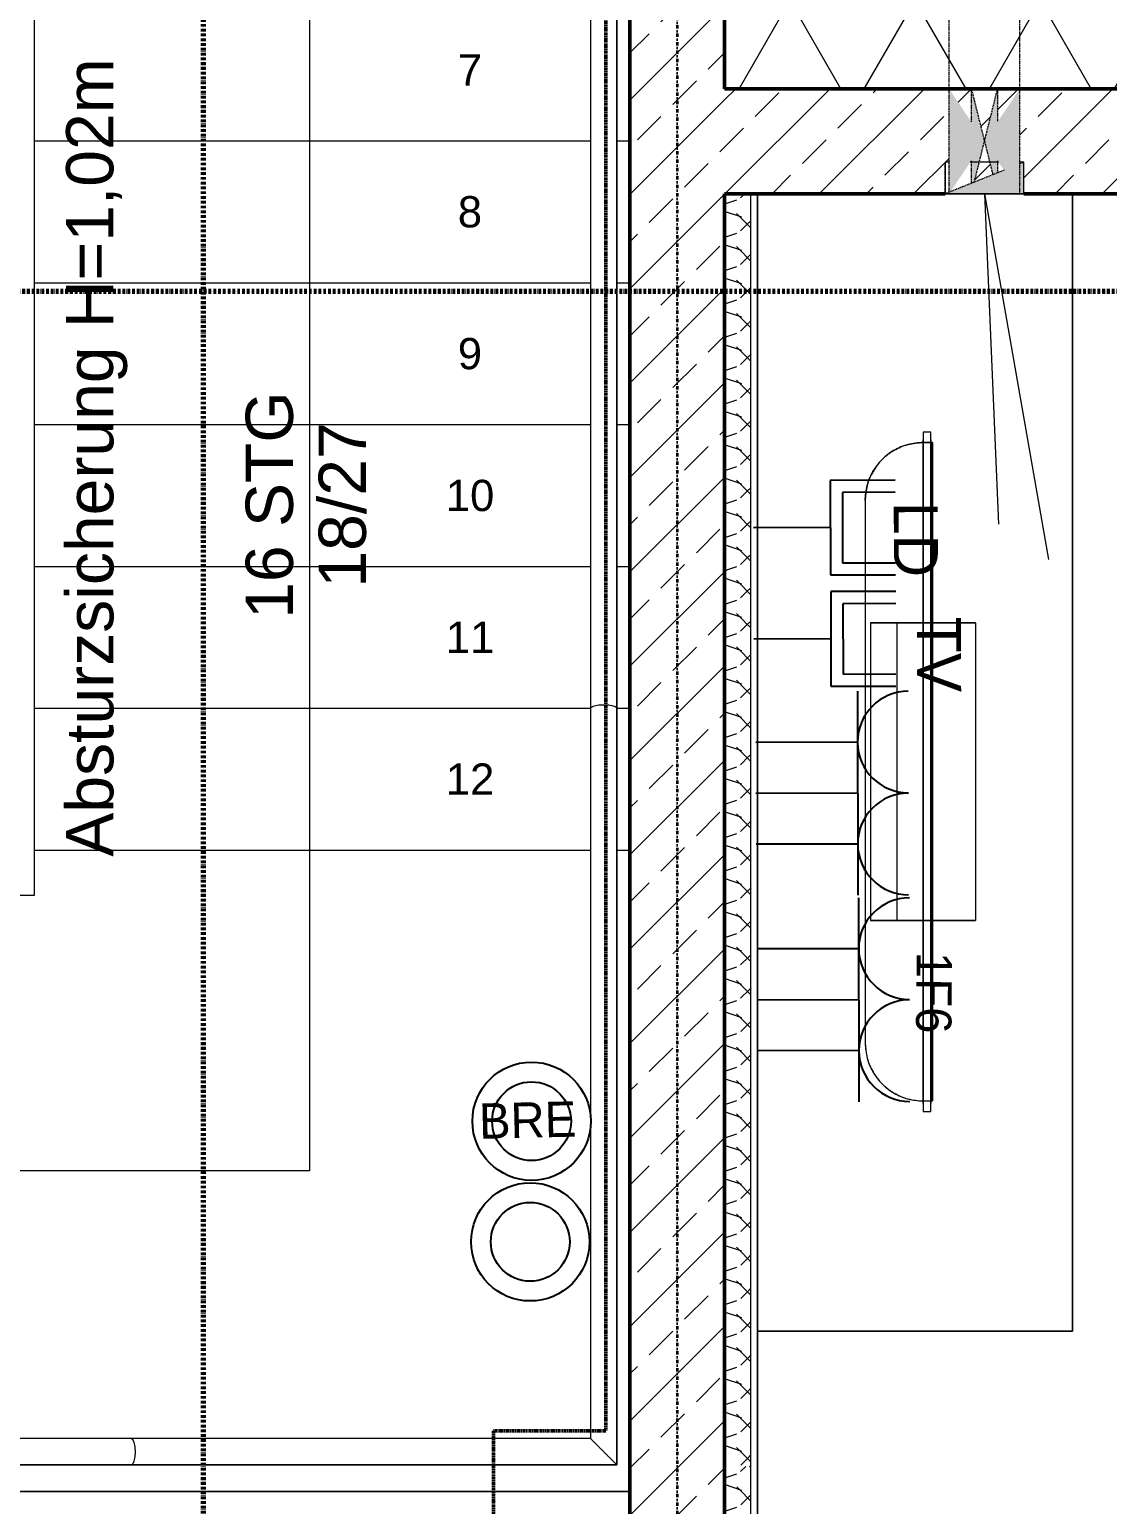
# Model space of a CAD drawing. Header units: metres. Extents: x -15638 to 29611, y -11908 to 29644.
# Drawn here: x 2031 to 4083, y 11816 to 14624 of the extents above; entities that cross this region are included whole.
import ezdxf
from ezdxf.enums import TextEntityAlignment as Align

# ---------------------------------------------------------------- set-up
doc = ezdxf.new("R2010")
doc.units = ezdxf.units.M
for name, pattern in [('Achse', [0.009, 0.005, -0.002, 0, -0.002]), ('Strich Punkt Mittel', [0.015875, 0.00635, -0.004763, 0, -0.004763]), ('Verdeckt', [0.003, 0.002, -0.001])]:
    doc.linetypes.add(name, pattern=pattern)
for name, color, linetype, lineweight in [('A-DETL-GENF_', 92, 'Continuous', 13), ('A_2D', 7, 'Continuous', 13), ('A_Beschriftung_', 7, 'Continuous', 9), ('A_Brandabschnitte', 30, 'Verdeckt', 50), ('A_Decken', 8, 'Continuous', 13), ('A_Durchbruch', 7, 'Verdeckt', 5), ('A_Gelaender', 7, 'Continuous', 13), ('A_Moebel', 6, 'Continuous', 13), ('A_Raeume_', 7, 'Continuous', 5), ('A_Raster_', 1, 'Continuous', 9), ('A_Waende', 7, 'Continuous', 13), ('G-ANNO-SYMB_', 111, 'Continuous', 9), ('S-STRS', 31, 'Continuous', 13), ('S-STRS-ANNO_', 31, 'Continuous', 5), ('S-STRS-IDEN_', 31, 'Continuous', 9), ('Text', 130, 'Continuous', 9)]:
    doc.layers.add(name, color=color, linetype=linetype, lineweight=lineweight)
doc.layers.add('E_Steckdose+Schalter', color=150, linetype='Continuous', true_color=0x0b6cf4)
doc.layers.add('ET_NACHRTECH', color=92, linetype='Continuous', true_color=0x00d100)
doc.layers.add('ET_LEGENDE - Wohnung$0$800_KO_HI____L', color=130, linetype='Continuous')
doc.styles.add('Arial', font='arial.ttf', dxfattribs={"height": 0.059531})
doc.styles.add('Arial_2', font='arial.ttf', dxfattribs={"height": 0.09})
doc.styles.add('ET_LEGENDE - Wohnung$0$ROMANS', font='romans.shx', dxfattribs={"width": 0.6})
pattern_1 = [(45, (0, 0), (-0.08980256, 0.08980256), []), (45, (0.0898, 0), (-0.08980256, 0.08980256), [0.0635, -0.03175])]

# ---------------------------------------------------------------- blocks, each defined once
blk = doc.blocks.new('*U566')
for p, q in [((-125.3, 0), (125.3, 0)), ((0, 0), (0, -125))]:
    blk.add_line(p, q)
for centre in [(-62.8, 62.6), (62.5, 62.5)]:
    blk.add_arc(centre, 62.5, 180, 0)
at = {"layer": 'ET_LEGENDE - Wohnung$0$800_KO_HI____L'}
for p, q in [((-62.8, 0.1), (-62.8, -124.9)), ((62.5, 0), (62.5, -125))]:
    blk.add_line(p, q, dxfattribs=at)
at = {"style": 'ET_LEGENDE - Wohnung$0$ROMANS', "width": 0.8, "flags": 1}
for tag, p in [('RAUMBUCHNUMMER', (0, -425)), ('ANLAGE', (0, -595.4)), ('TEILANLAGE_NR', (0, -755.5)), ('KOMPONENTE', (0, -901.3)), ('KOMPONENTE_NR', (0, -1063.3)), ('BEZEICHNUNG', (0, -1205.6)), ('TYP', (0, -1346.7)), ('HERSTELLER', (0, -1514.1)), ('MODEL', (0, -1677.3)), ('LEISTUNG_MAX', (0, -1851.5)), ('SPEZIFISCH_1', (0, -2012.8)), ('SPEZIFISCH_2', (0, -2200)), ('SPEZIFISCH_3', (0, -2374.2)), ('SPEZIFISCH_4', (0, -2548.5)), ('SPEZIFISCH_5', (0, -2722.7)), ('GEWERKE_CODE', (0, -2897)), ('LV_POS', (0, -3071.2)), ('ZAEHLER', (0, -3245.5)), ('PLATZHALTER_1', (0, -3419.7)), ('PLATZHALTER_2', (0, -3594)), ('PLATZHALTER_3', (0, -3768.2)), ('JOBLISTE_VDMA', (0, -3942.5))]:
    blk.add_attdef(tag, text='', height=100, dxfattribs=at).set_placement(p, align=Align.MIDDLE)
blk = doc.blocks.new('*U558')
for p, q in [((-62.5, 85.9), (-62.5, 0)), ((-46.5, 85.9), (-46.5, 16)), ((46.5, 16), (46.5, 85.9)), ((62.5, 0), (62.5, 85.9)), ((-62.5, 0), (62.5, 0)), ((-46.5, 16), (46.5, 16)), ((0, 0), (0, -101.6))]:
    blk.add_line(p, q)
at = {"style": 'ET_LEGENDE - Wohnung$0$ROMANS', "width": 0.8, "flags": 1}
for tag, p in [('RAUMBUCHNUMMER', (0, -334.5)), ('ANLAGE', (0, -505)), ('TEILANLAGE_NR', (0, -665)), ('KOMPONENTE', (0, -810.9)), ('KOMPONENTE_NR', (0, -972.8)), ('BEZEICHNUNG', (0, -1115.1)), ('TYP', (0.8, -1261.8)), ('HERSTELLER', (0, -1423.6)), ('MODEL', (0, -1586.8)), ('LEISTUNG_MAX', (0, -1761)), ('SPEZIFISCH_1', (0, -1935.3)), ('SPEZIFISCH_2', (0, -2109.5)), ('SPEZIFISCH_3', (0, -2283.8)), ('SPEZIFISCH_4', (0, -2458)), ('SPEZIFISCH_5', (0, -2632.3)), ('GEWERKE_CODE', (0, -2806.5)), ('LV_POS', (0, -2980.8)), ('ZAEHLER', (0, -3155)), ('PLATZHALTER_1', (0, -3329.3)), ('PLATZHALTER_2', (0, -3503.5)), ('PLATZHALTER_3', (0, -3677.8)), ('JOBLISTE_VDMA', (0, -3852)), ('ET_SPEZIFISCH_1', (0, -4026.3)), ('ET_SPEZIFISCH_2', (0, -4200.5)), ('ET_SPEZIFISCH_3', (0, -4374.8)), ('ET_SPEZIFISCH_4', (0, -4549)), ('ET_SPEZIFISCH_5', (0, -4723.3)), ('ET_SPEZIFISCH_6', (0, -4897.5)), ('ET_SPEZIFISCH_7', (0, -5071.8))]:
    blk.add_attdef(tag, text='', height=100, dxfattribs=at).set_placement(p, align=Align.TOP_CENTER)
blk = doc.blocks.new('*U563')
for radius in [75, 50]:
    blk.add_circle((0, 0), radius)
at = {"style": 'ET_LEGENDE - Wohnung$0$ROMANS', "width": 0.6, "flags": 1}
for tag, p in [('RAUMBUCHNUMMER', (-0.2, -465.7)), ('ANLAGE', (-0.2, -615.7))]:
    blk.add_attdef(tag, text='', height=100, dxfattribs=at).set_placement(p, align=Align.MIDDLE)
for tag, p in [('TEILANLAGE_NR', (-0.2, -765.7)), ('KOMPONENTE', (-0.2, -915.7)), ('KOMPONENTE_NR', (-0.2, -1065.7)), ('BEZEICHNUNG', (-0.2, -1215.7)), ('TYP', (-0.2, -1365.7)), ('HERSTELLER', (-0.2, -1515.7)), ('MODEL', (-0.2, -1665.7)), ('LEISTUNG_MAX', (-0.2, -1815.7)), ('SPEZIFISCH_1', (-0.2, -1965.7)), ('SPEZIFISCH_2', (-0.2, -2115.7)), ('SPEZIFISCH_3', (-0.2, -2265.7)), ('SPEZIFISCH_4', (-0.2, -2415.7)), ('SPEZIFISCH_5', (-0.2, -2565.7)), ('GEWERKE_CODE', (-0.2, -2715.7)), ('LV_POS', (-0.2, -2865.7)), ('ZAEHLER', (-0.2, -3015.7)), ('PLATZHALTER_1', (-0.2, -3165.7)), ('PLATZHALTER_2', (-0.2, -3315.7)), ('PLATZHALTER_3', (-0.2, -3465.7)), ('JOBLISTE_VDMA', (-0.2, -3615.7)), ('ET_SPEZIFISCH_1', (-0.2, -3765.7)), ('ET_SPEZIFISCH_2', (-0.2, -3915.7)), ('ET_SPEZIFISCH_3', (-0.2, -4065.7)), ('ET_SPEZIFISCH_4', (-0.2, -4215.7)), ('ET_SPEZIFISCH_5', (-0.2, -4365.7)), ('ET_SPEZIFISCH_6', (-0.2, -4515.7)), ('ET_SPEZIFISCH_7', (-0.2, -4665.7))]:
    blk.add_attdef(tag, text='', height=100, dxfattribs=at).set_placement(p, align=Align.MIDDLE_CENTER)
blk = doc.blocks.new('Moeb_Schrank - Sideboard_50cm-4767872-263_PP_03DG_BT1')
at = {"layer": 'A_Moebel', "color": 8}
for p, q in [((0, 0.6), (0, 0)), ((0, 0), (0, 0.6)), ((0, 0.6), (2.1653, 0.6)), ((2.1653, 0.6), (2.1653, 0.2425)), ((2.1653, 0.2425), (2.1653, 0.0925)), ((2.1653, 0.0925), (2.1653, 0)), ((0, 0), (2.1653, 0)), ((2.1653, 0), (0, 0))]:
    blk.add_line(p, q, dxfattribs=at)
blk = doc.blocks.new('Moeb_TV - 48 Zoll-V24-263_PP_03DG_BT1')
at = {"layer": 'A_Moebel', "lineweight": 5}
for p, q in [((0.5126, 0.0585), (-0.5205, 0.0585)), ((0.5126, 0.0585), (-0.5205, 0.0585)), ((-0.2872, -0.0015), (-0.2872, 0.0485)), ((-0.2872, 0.0485), (-0.2872, -0.0515)), ((0.2793, 0.0485), (-0.2872, 0.0485)), ((0.2793, 0.0485), (0.2793, -0.0015)), ((0.2793, -0.0515), (0.2793, 0.0485)), ((-0.2872, -0.0515), (-0.2872, -0.0015)), ((0.2793, -0.0015), (-0.2872, -0.0015)), ((0.2793, -0.0015), (0.2793, -0.0515)), ((-0.6505, -0.0515), (-0.6505, -0.0665)), ((-0.6499, -0.0515), (-0.6505, -0.0515)), ((-0.6355, -0.0515), (-0.6505, -0.0515)), ((-0.6461, -0.0515), (-0.6499, -0.0515)), ((-0.643, -0.0515), (-0.6461, -0.0515)), ((-0.6355, -0.0515), (-0.643, -0.0515)), ((-0.6305, -0.0515), (-0.6355, -0.0515)), ((-0.6355, -0.0515), (0.6276, -0.0515)), ((0.6226, -0.0515), (-0.6305, -0.0515)), ((-0.6305, -0.0515), (0.6226, -0.0515)), ((-0.6305, -0.0515), (-0.6305, -0.0665)), ((-0.6305, -0.0515), (-0.6305, -0.0665)), ((-0.2872, -0.0515), (-0.6305, -0.0515)), ((0.6226, -0.0515), (-0.6305, -0.0515)), ((-0.6305, -0.0515), (0.6226, -0.0515)), ((-0.6305, -0.0515), (-0.6305, -0.0665)), ((-0.6305, -0.0515), (-0.6305, -0.0665)), ((-0.6305, -0.0515), (0.6226, -0.0515)), ((0.6226, -0.0515), (-0.6305, -0.0515)), ((-0.2872, -0.0515), (-0.2872, -0.0665)), ((-0.2872, -0.0665), (-0.2872, -0.0515)), ((-0.2872, -0.0515), (0.2793, -0.0515)), ((-0.2872, -0.0515), (0.2793, -0.0515)), ((0.2793, -0.0515), (-0.2872, -0.0515)), ((0.2793, -0.0515), (0.2793, -0.0665)), ((0.2793, -0.0665), (0.2793, -0.0515)), ((0.6226, -0.0515), (0.2793, -0.0515)), ((0.6226, -0.0665), (0.6226, -0.0515)), ((0.6226, -0.0515), (0.6226, -0.0665)), ((0.6276, -0.0515), (0.6226, -0.0515)), ((0.6226, -0.0665), (0.6226, -0.0515)), ((0.6226, -0.0515), (0.6226, -0.0665)), ((0.6426, -0.0515), (0.6276, -0.0515)), ((0.6314, -0.0515), (0.6276, -0.0515)), ((0.6382, -0.0515), (0.6314, -0.0515)), ((0.6406, -0.0515), (0.6382, -0.0515)), ((0.6421, -0.0515), (0.6406, -0.0515)), ((0.6426, -0.0515), (0.6421, -0.0515)), ((0.6426, -0.0665), (0.6426, -0.0515)), ((-0.6505, -0.0665), (-0.6355, -0.0665)), ((-0.6505, -0.0665), (-0.6484, -0.0665)), ((-0.6484, -0.0665), (-0.6461, -0.0665)), ((-0.6461, -0.0665), (-0.6355, -0.0665)), ((0.6276, -0.0665), (-0.6355, -0.0665)), ((-0.6355, -0.0665), (-0.6305, -0.0665)), ((-0.6305, -0.0665), (-0.6305, -0.0695)), ((-0.6305, -0.0665), (-0.6305, -0.0695)), ((-0.6305, -0.0665), (-0.5705, -0.0665)), ((-0.5705, -0.0665), (-0.6305, -0.0665)), ((-0.6305, -0.0665), (0.6226, -0.0665)), ((0.6226, -0.0695), (-0.6305, -0.0695)), ((-0.6305, -0.0695), (-0.5705, -0.0695)), ((-0.5705, -0.0665), (0.5626, -0.0665)), ((0.5626, -0.0665), (-0.5705, -0.0665)), ((-0.5705, -0.0695), (-0.5705, -0.0665)), ((-0.5705, -0.0665), (-0.5705, -0.0695)), ((-0.5705, -0.0665), (0.5626, -0.0665)), ((0.5626, -0.0665), (-0.5705, -0.0665)), ((-0.5705, -0.0695), (0.5626, -0.0695)), ((-0.5705, -0.0695), (0.5626, -0.0695)), ((0.5626, -0.0695), (-0.5705, -0.0695)), ((-0.2872, -0.0665), (-0.2872, -0.0695)), ((-0.2872, -0.0695), (-0.2872, -0.0665)), ((-0.2872, -0.0695), (-0.2872, -0.1515)), ((-0.2872, -0.1515), (-0.2872, -0.0695)), ((0.2793, -0.0665), (0.2793, -0.0695)), ((0.2793, -0.0695), (0.2793, -0.0665)), ((0.2793, -0.0695), (0.2793, -0.1515)), ((0.2793, -0.1515), (0.2793, -0.0695)), ((0.5626, -0.0665), (0.5626, -0.0695)), ((0.5626, -0.0665), (0.5626, -0.0695)), ((0.5626, -0.0665), (0.6226, -0.0665)), ((0.6226, -0.0665), (0.5626, -0.0665)), ((0.5626, -0.0695), (0.6226, -0.0695)), ((0.6226, -0.0695), (0.6226, -0.0665)), ((0.6226, -0.0665), (0.6226, -0.0695)), ((0.6226, -0.0665), (0.6276, -0.0665)), ((0.6276, -0.0665), (0.6382, -0.0665)), ((0.6276, -0.0665), (0.6426, -0.0665)), ((0.6382, -0.0665), (0.6406, -0.0665)), ((0.6406, -0.0665), (0.6426, -0.0665)), ((0.2793, -0.1515), (-0.2872, -0.1515)), ((0.2793, -0.1515), (-0.2872, -0.1515))]:
    blk.add_line(p, q, dxfattribs=at)
for centre, start, end in [((-0.5205, -0.0515), 90, 120), ((0.5126, -0.0515), 60, 90), ((-0.5205, -0.0515), 120, 135), ((0.5126, -0.0515), 30, 60), ((-0.5205, -0.0515), 135, 180), ((0.5126, -0.0515), 15, 30), ((0.5126, -0.0515), 0, 15)]:
    blk.add_arc(centre, 0.11, start, end, dxfattribs=at)
for points in [[(-0.5205, 0.0585), (-0.5254, 0.0585), (-0.535, 0.0579), (-0.549, 0.0551), (-0.5604, 0.0512), (-0.5692, 0.0473), (-0.5755, 0.0439), (-0.5816, 0.0401), (-0.5875, 0.0359), (-0.5931, 0.0313), (-0.5983, 0.0264), (-0.6032, 0.0211), (-0.6078, 0.0156), (-0.612, 0.0097), (-0.617, 0.0015), (-0.6224, -0.0092), (-0.6286, -0.0275), (-0.6304, -0.0419), (-0.6305, -0.0515)], [(0.5126, 0.0585), (0.5174, 0.0585), (0.527, 0.0579), (0.5411, 0.0551), (0.5525, 0.0512), (0.5613, 0.0473), (0.5676, 0.0439), (0.5737, 0.0401), (0.5796, 0.0359), (0.5851, 0.0313), (0.5904, 0.0264), (0.5953, 0.0211), (0.5999, 0.0156), (0.6041, 0.0097), (0.6092, 0.0015), (0.6145, -0.0092), (0.6207, -0.0275), (0.6226, -0.0419), (0.6226, -0.0515)]]:
    blk.add_open_spline(points, degree=3, knots=[0, 0, 0, 0, 0.083333, 0.166667, 0.25, 0.291667, 0.333333, 0.375, 0.416667, 0.458333, 0.5, 0.541667, 0.583333, 0.625, 0.666667, 0.75, 0.833333, 1, 1, 1, 1], dxfattribs=at)
blk = doc.blocks.new('Allg_Nachströmöffnung1 - DN 135-10778190-263_PP_03DG_BT1')
at = {"layer": 'A-DETL-GENF_', "linetype": 'Verdeckt', "lineweight": 5}
for points in [[(0.0575, -0.1), (0.125, 0), (0.0575, 0.1), (0.0575, -0.0268)], [(0.1925, -0.1), (0.1925, 0.1), (0.125, 0), (0.1556, -0.0453)]]:
    blk.add_hatch(color=256, dxfattribs=at).paths.add_polyline_path(points)
at = {"layer": 'A_Durchbruch'}
for p, q in [((0.0575, 0.1), (0.0575, -0.26)), ((0.1925, 0.1), (0.1925, -0.26))]:
    blk.add_line(p, q, dxfattribs=at)
blk = doc.blocks.new('Allg_WD_rund - HKLS-11587127-263_PP_03DG_BT1')
at = {"layer": 'A-DETL-GENF_'}
h = blk.add_hatch(color=256, dxfattribs=at)
h.paths.add_polyline_path([(-0.06, -0.08), (-0.0544, -0.0778), (-0.035, 0), (-0.06, -0.037), (-0.06, -0.04)])
h.paths.add_polyline_path([(-0.035, 0), (-0.06, 0.1), (-0.06, 0.037), (-0.0436, 0.0127)])
h = blk.add_hatch(color=256, dxfattribs=at)
h.paths.add_polyline_path([(-0.0191, -0.0636), (-0.01, -0.06), (-0.01, -0.037), (-0.035, 0), (-0.025, -0.04)])
h.paths.add_polyline_path([(-0.035, 0), (-0.01, 0.037), (-0.01, 0.1), (-0.031, 0.016)])
at = {"layer": 'A_Durchbruch'}
for p, q in [((-0.06, 0.1), (-0.0191, -0.0636)), ((-0.06, 0.037), (-0.06, 0.1)), ((-0.0544, -0.0778), (-0.01, 0.1)), ((-0.01, 0.1), (-0.01, 0.037)), ((-0.06, -0.08), (-0.06, -0.037)), ((-0.01, -0.037), (-0.01, -0.06))]:
    blk.add_line(p, q, dxfattribs=at)
blk = doc.blocks.new('Allg_WS1 - HKLS-11586719-263_PP_03DG_BT1')
at = {"layer": 'A-DETL-GENF_'}
h = blk.add_hatch(color=256, dxfattribs=at)
h.paths.add_polyline_path([(0.1325, 0.0435), (0.125, 0.0435), (0.125, -0.0165), (0.1325, -0.0135)])
h.paths.add_polyline_path([(0.1325, 0.0435), (0.1628, -0.0014), (0.2647, 0.0394), (0.2675, 0.0435), (0.2, 0.0435)])
h.paths.add_polyline_path([(0.2675, 0.0435), (0.2675, 0.0405), (0.275, 0.0435)])
at = {"layer": 'A_2D'}
for p, q in [((0.125, 0.0435), (0.125, -0.0165)), ((0.275, -0.0165), (0.275, 0.0435)), ((0.125, -0.0165), (0.1325, -0.0165)), ((0.173, -0.0165), (0.227, -0.0165)), ((0.2675, -0.0165), (0.275, -0.0165))]:
    blk.add_line(p, q, dxfattribs=at)
at = {"layer": 'A_Durchbruch'}
for p, q in [((0.125, 0.0435), (0.125, -0.0165)), ((0.1628, -0.0014), (0.2647, 0.0394)), ((0.2675, 0.0405), (0.275, 0.0435)), ((0.275, 0.0435), (0.275, -0.0165)), ((0.125, -0.0165), (0.1325, -0.0135))]:
    blk.add_line(p, q, dxfattribs=at)
blk = doc.blocks.new('Handlauftyp - Handlauf_Innen_-V60-263_PP_03DG_BT1')
at = {"layer": 'A_Gelaender', "lineweight": 5}
for p, q in [((19.8177, 86.3234), (19.8177, 86.2834)), ((19.8177, 86.3234), (20.5877, 86.3234)), ((20.5877, 86.3234), (20.8431, 86.3234)), ((20.8431, 86.3234), (20.9431, 86.3234)), ((20.9431, 86.3234), (20.9431, 86.2234)), ((19.8177, 86.2834), (20.5877, 86.2834)), ((20.5877, 86.2834), (20.8431, 86.2834)), ((20.8431, 86.2834), (20.9031, 86.2834)), ((20.9031, 86.2834), (20.9031, 86.2234)), ((20.9031, 86.2234), (20.9031, 84.078)), ((20.9431, 86.2234), (20.9431, 84.078)), ((20.9031, 84.078), (20.9031, 83.8226)), ((20.9431, 84.078), (20.9431, 83.8226)), ((20.9031, 83.8226), (20.9031, 83.7626)), ((20.9431, 83.8226), (20.9431, 83.7226)), ((19.8072, 83.7226), (19.8072, 83.7626)), ((20.0477, 83.7626), (19.8072, 83.7626)), ((20.8431, 83.7626), (20.0477, 83.7626)), ((20.9031, 83.7626), (20.8431, 83.7626)), ((20.0477, 83.7226), (19.8072, 83.7226)), ((20.8431, 83.7226), (20.0477, 83.7226)), ((20.9431, 83.7226), (20.8431, 83.7226))]:
    blk.add_line(p, q, dxfattribs=at)
blk = doc.blocks.new('Typ des oberen Holms - Oberer Geländerholm_Innen_-11728665-263_PP_03DG_BT1')
at = {"layer": 'A_Gelaender', "lineweight": 5}
for p, q in [((22.0027, 86.2634), (22.0027, 84.078)), ((22.0527, 84.078), (22.0527, 86.2634)), ((22.0027, 84.078), (22.0027, 83.8334)), ((22.0527, 83.8334), (22.0527, 84.078)), ((22.0027, 83.8334), (22.0027, 82.6884)), ((22.0527, 82.6384), (22.0527, 83.8334)), ((21.1277, 82.6884), (20.8577, 82.6884)), ((22.0027, 82.6884), (21.1277, 82.6884)), ((20.8577, 82.6384), (21.1277, 82.6384)), ((21.1277, 82.6384), (22.0527, 82.6384))]:
    blk.add_line(p, q, dxfattribs=at)
for points, knots in [([(22.0027, 84.078), (22.0027, 84.0786), (22.0032, 84.08), (22.0058, 84.0818), (22.0098, 84.0834), (22.015, 84.0846), (22.0211, 84.0854), (22.0299, 84.0857), (22.0386, 84.085), (22.0455, 84.0834), (22.0496, 84.0818), (22.0521, 84.08), (22.0527, 84.0786), (22.0527, 84.078)], [0, 0, 0, 0, 0.083333, 0.166667, 0.25, 0.333333, 0.416667, 0.5, 0.666667, 0.75, 0.833333, 0.916667, 1, 1, 1, 1]), ([(21.1277, 82.6884), (21.1283, 82.6884), (21.1296, 82.6879), (21.1315, 82.6853), (21.1331, 82.6813), (21.1343, 82.6761), (21.1351, 82.67), (21.1354, 82.6613), (21.1347, 82.6525), (21.1331, 82.6456), (21.1315, 82.6415), (21.1296, 82.639), (21.1283, 82.6384), (21.1277, 82.6384)], [0, 0, 0, 0, 0.083333, 0.166667, 0.25, 0.333333, 0.416667, 0.5, 0.666667, 0.75, 0.833333, 0.916667, 1, 1, 1, 1]), ([(22.0027, 82.6884), (22.0027, 82.6884), (22.0031, 82.688), (22.0045, 82.6866), (22.006, 82.6852), (22.0075, 82.6836), (22.0089, 82.6822), (22.0104, 82.6808), (22.0124, 82.6787), (22.0147, 82.6764), (22.0166, 82.6745), (22.0181, 82.673), (22.0196, 82.6715), (22.0212, 82.6699), (22.0228, 82.6683), (22.0244, 82.6667), (22.026, 82.6651), (22.0277, 82.6634), (22.0293, 82.6618), (22.0309, 82.6602), (22.0325, 82.6586), (22.0341, 82.657), (22.0357, 82.6554), (22.0372, 82.6539), (22.0387, 82.6524), (22.0402, 82.6509), (22.0416, 82.6496), (22.0433, 82.6478), (22.045, 82.6461), (22.0465, 82.6446), (22.0479, 82.6433), (22.0494, 82.6417), (22.0508, 82.6403), (22.0522, 82.6389), (22.0527, 82.6385), (22.0527, 82.6384)], [0, 0, 0, 0, 0.083333, 0.125, 0.166667, 0.208333, 0.229167, 0.25, 0.291667, 0.333333, 0.354167, 0.375, 0.395833, 0.416667, 0.4375, 0.458333, 0.479167, 0.5, 0.520833, 0.541667, 0.5625, 0.583333, 0.604167, 0.625, 0.645833, 0.666667, 0.6875, 0.708333, 0.75, 0.770833, 0.791667, 0.833333, 0.875, 0.916667, 1, 1, 1, 1])]:
    blk.add_open_spline(points, degree=3, knots=knots, dxfattribs=at)
blk = doc.blocks.new('Typ des oberen Holms - Oberer Geländerholm_Innen_-V61-263_PP_03DG_BT1')
at = {"layer": 'A_Gelaender', "lineweight": 5}
for p, q in [((22.0027, 86.508), (22.0027, 84.078)), ((22.0527, 86.508), (22.0527, 84.078)), ((22.0027, 84.078), (22.0027, 82.6884)), ((22.0527, 84.078), (22.0527, 82.6384)), ((21.1277, 82.6884), (20.0477, 82.6884)), ((22.0027, 82.6884), (21.1277, 82.6884)), ((21.1277, 82.6384), (20.0477, 82.6384)), ((22.0527, 82.6384), (21.1277, 82.6384))]:
    blk.add_line(p, q, dxfattribs=at)
blk = doc.blocks.new('354354')
at = {"layer": 'A_Waende', "lineweight": 5}
h = blk.add_hatch(dxfattribs=at)
h.set_pattern_fill('FP_4', color=250, style=0, pattern_type=2)
h.set_pattern_definition(pattern_1)
h.paths.add_polyline_path([(22.0777, 80.3355), (22.2577, 80.3355), (22.2577, 86.5927), (22.0777, 86.5927), (22.0777, 80.433)])
h = blk.add_hatch(dxfattribs=at)
h.set_pattern_fill('FP_9', color=250, style=0, pattern_type=2)
h.set_pattern_definition([(1e-13, (25.163, 85.258), (-5e-16, 0.20637), []), (60, (25.163, 85.258), (-0.17873, 0.10319), []), (120, (25.163, 85.258), (-0.178722, -0.103185), [])])
h.paths.add_polyline_path([(22.7777, 85.258), (23.1477, 85.258), (23.1477, 85.418), (22.2577, 85.418), (22.2577, 85.258), (22.7527, 85.258)])
h.paths.add_polyline_path([(25.607, 85.258), (25.6977, 85.258), (25.6977, 85.418), (24.7677, 85.418), (24.7677, 85.258), (25.599, 85.258)])
h.paths.add_polyline_path([(27.7103, 85.258), (28.0677, 85.258), (28.0677, 85.418), (27.3177, 85.418), (27.3177, 85.258), (27.4318, 85.258)])
h = blk.add_hatch(dxfattribs=at)
h.set_pattern_fill('FP_4', color=250, style=0, pattern_type=2)
h.set_pattern_definition(pattern_1)
h.paths.add_polyline_path([(22.7527, 85.158), (22.7332, 85.0802), (22.7686, 85.0944), (22.7587, 85.134)])
h.paths.add_polyline_path([(22.7277, 85.258), (22.7527, 85.158), (22.7777, 85.258), (22.7527, 85.258)])
h.paths.add_polyline_path([(22.6852, 85.258), (22.7277, 85.195), (22.7277, 85.258), (22.7087, 85.258)])
h.paths.add_polyline_path([(22.2577, 85.058), (22.6777, 85.058), (22.6852, 85.061), (22.6852, 85.258), (22.2577, 85.258)])
h.paths.add_polyline_path([(22.8202, 85.258), (22.7777, 85.258), (22.7777, 85.195)])
h.paths.add_polyline_path([(22.9202, 85.058), (23.0727, 85.058), (23.0727, 85.258), (22.8202, 85.258), (22.8202, 85.115), (22.8277, 85.118), (22.8277, 85.058)])
h.paths.add_polyline_path([(25.6227, 85.058), (25.6227, 85.258), (24.8427, 85.258), (24.8427, 85.058)])
h.paths.add_polyline_path([(27.6924, 85.058), (28.2677, 85.058), (28.2677, 85.258), (27.3927, 85.258), (27.3927, 85.058)])
h.paths.add_polyline_path([(22.6879, 85.0621), (22.7277, 85.078), (22.7277, 85.121), (22.7087, 85.0928)])
h.paths.add_polyline_path([(22.7777, 85.098), (22.7899, 85.1029), (22.7777, 85.121), (22.7777, 85.118)])
h = blk.add_hatch(dxfattribs=at)
h.set_pattern_fill('FP_32', color=250, angle=225, style=0, pattern_type=2)
h.set_pattern_definition([(135, (22.31983, 83.8466), (-0.254, 0.1270034), [0.02245, -0.15715]), (135, (22.20881, 83.89398), (-0.254, 0.1270034), [0.02245, -0.15715]), (135, (22.31983, 83.91024), (-0.254, 0.1270034), [0.02245, -0.15715]), (135, (22.20881, 83.95762), (-0.254, 0.1270034), [0.02245, -0.15715]), (161.565, (22.30427, 83.862157), (-0.5079977, 0.1270007), [0.0502, -0.35141]), (161.565, (22.256893, 83.87842), (-0.5079977, 0.1270007), [0.0502, -0.35141]), (161.565, (22.30427, 83.925797), (-0.5079977, 0.1270007), [0.0502, -0.35141]), (161.565, (22.256893, 83.94206), (-0.5079977, 0.1270007), [0.0502, -0.35141]), (225, (22.20881, 83.86286), (0.254, 0.1270034), [0.02245, -0.15715]), (225, (22.31983, 83.91024), (0.254, 0.1270034), [0.02245, -0.15715]), (225, (22.20881, 83.9265), (0.254, 0.1270034), [0.02245, -0.15715]), (225, (22.31983, 83.97388), (0.254, 0.1270034), [0.02245, -0.15715]), (198.435, (22.256893, 83.87842), (0.5079977, 0.1270007), [0.0502, -0.35141]), (198.435, (22.30427, 83.894684), (0.5079977, 0.1270007), [0.0502, -0.35141]), (198.435, (22.256893, 83.94206), (0.5079977, 0.1270007), [0.0502, -0.35141]), (198.435, (22.30427, 83.958324), (0.5079977, 0.1270007), [0.0502, -0.35141])])
h.paths.add_polyline_path([(22.2577, 82.6355), (22.3077, 82.6355), (22.3077, 85.058), (22.2577, 85.058), (22.2577, 82.8616)])
h = blk.add_hatch(dxfattribs=at)
h.set_pattern_fill('FP_89', color=250, angle=225, style=0, pattern_type=2)
h.set_pattern_definition([(135, (22.32053, 81.48557), (-0.254, 0.1270034), [0.02245, -0.15715]), (135, (22.20952, 81.53295), (-0.254, 0.1270034), [0.02245, -0.15715]), (135, (22.32053, 81.54921), (-0.254, 0.1270034), [0.02245, -0.15715]), (135, (22.20952, 81.59659), (-0.254, 0.1270034), [0.02245, -0.15715]), (161.565, (22.30427, 81.501835), (-0.5079977, 0.1270007), [0.0502, -0.35141]), (161.565, (22.256186, 81.51739), (-0.5079977, 0.1270007), [0.0502, -0.35141]), (161.565, (22.30427, 81.565474), (-0.5079977, 0.1270007), [0.0502, -0.35141]), (161.565, (22.256893, 81.580324), (-0.5079977, 0.1270007), [0.0502, -0.35141]), (225, (22.20881, 81.50113), (0.254, 0.1270034), [0.02245, -0.15715]), (225, (22.32053, 81.54921), (0.254, 0.1270034), [0.02245, -0.15715]), (225, (22.20881, 81.56477), (0.254, 0.1270034), [0.02245, -0.15715]), (225, (22.31983, 81.61214), (0.254, 0.1270034), [0.02245, -0.15715]), (198.435, (22.256186, 81.51739), (0.5079977, 0.1270007), [0.0502, -0.35141]), (198.435, (22.30427, 81.532947), (0.5079977, 0.1270007), [0.0502, -0.35141]), (198.435, (22.256893, 81.580324), (0.5079977, 0.1270007), [0.0502, -0.35141]), (198.435, (22.30427, 81.596587), (0.5079977, 0.1270007), [0.0502, -0.35141])])
h.paths.add_polyline_path([(22.2577, 80.3355), (22.3077, 80.3355), (22.3077, 82.6355), (22.2577, 82.6355), (22.2577, 80.3541)])
at = {"layer": 'A_Beschriftung_'}
for q in [(22.7797, 84.429), (22.8743, 84.3622)]:
    blk.add_line((22.7527, 85.058), q, dxfattribs=at)
at = {"layer": 'A_Brandabschnitte'}
for p, q in [((22.0314, 87.4191), (22.0314, 82.703)), ((22.0314, 82.703), (21.8177, 82.703)), ((21.8177, 82.703), (21.8177, 80.788))]:
    blk.add_line(p, q, dxfattribs=at)
at = {"layer": 'A_Decken'}
blk.add_line((22.8277, 85.058), (22.6777, 85.058), dxfattribs=at)
at = {"layer": 'A_Raeume_', "flags": 128}
for points in [[(22.0777, 82.588), (22.0777, 87.458), (20.0677, 87.458), (20.0677, 86.258), (20.8777, 86.258), (20.8777, 83.828), (18.3277, 83.828), (18.3277, 80.288), (20.0277, 80.288), (20.0277, 80.5664), (20.0277, 80.568), (19.9777, 80.593), (19.9777, 80.768), (20.0277, 80.768), (20.0277, 82.388), (19.9777, 82.388), (19.9777, 82.588)], [(28.1677, 85.058), (22.3202, 85.058), (22.3202, 82.6355), (22.3202, 80.4355), (25.8677, 80.4355), (25.8677, 81.9355), (27.7227, 81.9355), (27.7227, 82.5555), (28.1677, 82.5555)]]:
    blk.add_lwpolyline(points, close=True, dxfattribs=at)
at = {"layer": 'A_Raster_', "linetype": 'Strich Punkt Mittel', "lineweight": 35}
blk.add_line((22.1677, 94.2296), (22.1677, 59.9489), dxfattribs=at)
at = {"layer": 'A_Waende', "color": 10, "lineweight": 50}
for p, q in [((22.0777, 86.5927), (22.0777, 80.1555)), ((22.2577, 86.5927), (22.2577, 85.258)), ((22.2577, 85.258), (23.0727, 85.258)), ((22.6777, 85.058), (22.2577, 85.058)), ((22.2577, 85.058), (22.2577, 80.3355)), ((23.0727, 85.058), (22.8277, 85.058))]:
    blk.add_line(p, q, dxfattribs=at)
at = {"layer": 'A_Waende'}
for p, q in [((22.3077, 80.4105), (22.3077, 85.058)), ((22.3202, 80.4105), (22.3202, 85.058))]:
    blk.add_line(p, q, dxfattribs=at)
at = {"layer": 'A_Waende', "color": 250, "lineweight": 5}
blk.add_line((22.0777, 82.588), (19.9777, 82.588), dxfattribs=at)
at = {"layer": 'G-ANNO-SYMB_', "linetype": 'Achse', "lineweight": 70}
for p, q in [((21.2652, 91.551), (21.2652, 68.0037)), ((5.0046, 84.8728), (47.8756, 84.8728))]:
    blk.add_line(p, q, dxfattribs=at)
at = {"layer": 'S-STRS'}
for p, q in [((22.0027, 85.158), (20.9431, 85.158)), ((22.0027, 85.158), (20.9431, 85.158)), ((22.0777, 85.158), (22.0527, 85.158)), ((22.0777, 85.158), (22.0527, 85.158)), ((22.0027, 84.888), (20.9431, 84.888)), ((22.0027, 84.888), (20.9431, 84.888)), ((22.0777, 84.888), (22.0527, 84.888)), ((22.0777, 84.888), (22.0527, 84.888)), ((22.0027, 84.618), (20.9431, 84.618)), ((22.0027, 84.618), (20.9431, 84.618)), ((22.0777, 84.618), (22.0527, 84.618)), ((22.0777, 84.618), (22.0527, 84.618)), ((22.0027, 84.348), (20.9431, 84.348)), ((22.0027, 84.348), (20.9431, 84.348)), ((22.0777, 84.348), (22.0527, 84.348)), ((22.0777, 84.348), (22.0527, 84.348)), ((22.0027, 84.078), (20.9431, 84.078)), ((22.0027, 84.078), (20.9431, 84.078)), ((22.0777, 84.078), (22.0527, 84.078)), ((22.0777, 84.078), (22.0527, 84.078)), ((22.0027, 83.808), (20.9431, 83.808)), ((22.0777, 83.808), (22.0527, 83.808))]:
    blk.add_line(p, q, dxfattribs=at)
at = {"layer": 'S-STRS-ANNO_'}
for p, q in [((21.4677, 85.428), (21.4677, 85.158)), ((21.4677, 85.158), (21.4677, 84.888)), ((21.4677, 84.888), (21.4677, 84.618)), ((21.4677, 84.618), (21.4677, 84.348)), ((21.4677, 84.348), (21.4677, 84.078)), ((21.4677, 84.078), (21.4677, 83.808)), ((21.4677, 83.808), (21.4677, 83.198)), ((21.4677, 83.198), (20.8577, 83.198))]:
    blk.add_line(p, q, dxfattribs=at)
at = {"layer": 'A_2D'}
blk.add_blockref('Allg_WD_rund - HKLS-11587127-263_PP_03DG_BT1', (22.7877, 85.158), dxfattribs=at)
at = {"layer": 'A_2D', "rotation": 180}
blk.add_blockref('Allg_WS1 - HKLS-11586719-263_PP_03DG_BT1', (22.9527, 85.1015), dxfattribs=at)
at = {"layer": 'A_Durchbruch', "rotation": 180}
blk.add_blockref('Allg_Nachströmöffnung1 - DN 135-10778190-263_PP_03DG_BT1', (22.8777, 85.158), dxfattribs=at)
at = {"layer": 'A_Gelaender', "lineweight": 5}
for name in ['Typ des oberen Holms - Oberer Geländerholm_Innen_-11728665-263_PP_03DG_BT1', 'Typ des oberen Holms - Oberer Geländerholm_Innen_-V61-263_PP_03DG_BT1', 'Handlauftyp - Handlauf_Innen_-V60-263_PP_03DG_BT1']:
    blk.add_blockref(name, (0, 0), dxfattribs=at)
at = {"layer": 'A_Moebel', "color": 8, "rotation": 89.99999999999872}
blk.add_blockref('Moeb_Schrank - Sideboard_50cm-4767872-263_PP_03DG_BT1', (22.9202, 82.8927), dxfattribs=at)
at = {"layer": 'A_Moebel', "color": 7, "rotation": 89.99999999999872}
blk.add_blockref('Moeb_TV - 48 Zoll-V24-263_PP_03DG_BT1', (22.5842, 83.9619), dxfattribs=at)
at = {"layer": 'S-STRS-ANNO_', "attachment_point": 1, "line_spacing_factor": 0.941778, "style": 'Arial'}
for s, insert, char_height, width in [('7', (21.7498, 85.3236), 0.0595, 0.054944), ('8', (21.7498, 85.0536), 0.0595, 0.054944), ('9', (21.7498, 84.7836), 0.0595, 0.054944), ('10', (21.7269, 84.5136), 0.05953, 0.109888), ('11', (21.7269, 84.2436), 0.05953, 0.109888), ('12', (21.7269, 83.9736), 0.05953, 0.109888)]:
    blk.add_mtext(s, dxfattribs=dict(at, insert=insert, char_height=char_height, width=width))
at = {"layer": 'S-STRS-IDEN_', "char_height": 0.09, "attachment_point": 1, "rotation": 90, "style": 'Arial_2'}
for s, insert, width in [('16 STG', (21.3459, 84.2489), 0.517088), ('18/27', (21.4848, 84.3084), 0.376793)]:
    blk.add_mtext(s, dxfattribs=dict(at, insert=insert, width=width))
at = {"layer": 'Text', "color": 7, "insert": (21.0039, 83.7962), "char_height": 0.09, "width": 1.79578, "attachment_point": 1, "rotation": 90, "style": 'Arial_2'}
blk.add_mtext('Absturzsicherung H=1,02m', dxfattribs=at)

msp = doc.modelspace()

# ---------------------------------------------------------------- block references
at = {"xscale": 1000, "yscale": 1000, "zscale": 1000}
msp.add_blockref('354354', (-18903.7, -70747.2), dxfattribs=at)
at = {"layer": 'E_Steckdose+Schalter'}
for name, p, xscale, yscale, zscale, rotation in [('*U566', (3607.4, 13169.8), 1.548120796385311, 1.548120796385311, 1.548120796385311, 270.1323429811932), ('*U566', (3609.6, 12776.5), 1.548120796385311, 1.548120796385311, 1.548120796385311, 270.1323429811932), ('*U563', (2986.6, 12545.4), 1.501259922922872, 1.501259922922872, 1.501259922922872, 174.416705673792), ('*U563', (2984.1, 12315.8), 1.501259922922872, 1.501259922922872, 1.501259922922872, 174.416705673792)]:
    msp.add_blockref(name, p, dxfattribs=dict(at, xscale=xscale, yscale=yscale, zscale=zscale, rotation=rotation))
at = {"layer": 'ET_NACHRTECH', "xscale": 1.440799109933636, "yscale": 1.440799109933636, "zscale": 1.440799109933636, "rotation": 270.1323429811839}
for p in [(3555.5, 13675.3), (3556.5, 13463.5)]:
    msp.add_blockref('*U558', p, dxfattribs=at)

# ---------------------------------------------------------------- texts
at = {"color": 212}
for s, height, rotation, p in [('LD', 83.8, 270.1323, (3676.3, 13724.4)), ('TV', 83.8, 270.1323, (3720.5, 13505.4)), ('1F6', 67.36, 269.3951, (3720.1, 12868.1)), ('BRE', 67.36, 1.3611, (2887.2, 12511.8))]:
    msp.add_text(s, height=height, rotation=rotation, dxfattribs=at).set_placement(p)

doc.saveas('drawing.dxf')
